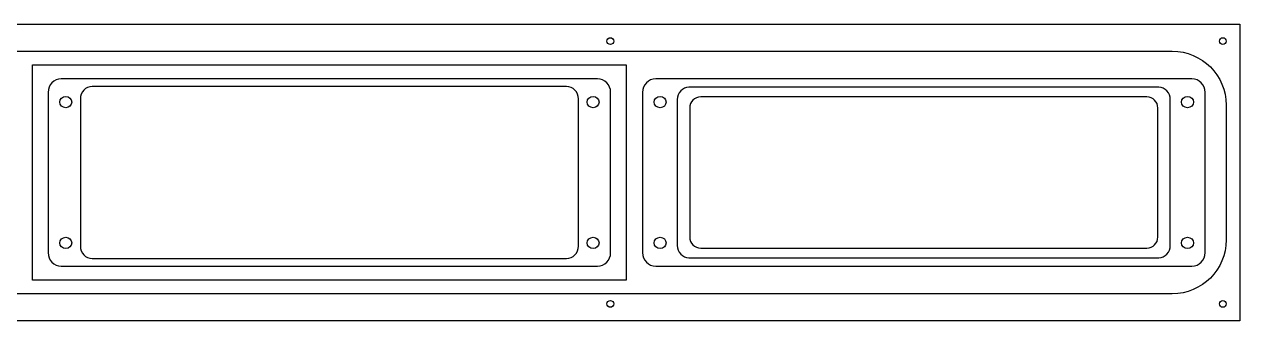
# Model space of a CAD drawing. Extents: x 0.5 to 46.5, y 0.5 to 6.
# Drawn here: x 23.99 to 46.51, y 0.51 to 6 of the extents above; entities that cross this region are included whole.
import ezdxf

# ---------------------------------------------------------------- set-up
doc = ezdxf.new("R2010")
doc.units = 0
doc.layers.add('Layer_1', color=7, linetype='CONTINUOUS')

msp = doc.modelspace()

# ---------------------------------------------------------------- linework, layer by layer
at = {"layer": 'Layer_1', "color": 7}
for p, q in [((0.505, 6.005), (46.505001, 6.005)), ((46.505001, 6.005), (46.505001, 0.505)), ((34.911246, 5.6925), (34.911246, 5.6925)), ((46.254998, 5.6925), (46.254998, 5.6925)), ((1.754999, 5.505), (45.255002, 5.505)), ((24.144862, 5.255), (35.144861, 5.255)), ((24.144862, 1.255), (24.144862, 5.255)), ((35.144861, 5.255), (35.144861, 1.255)), ((34.60946, 4.994375), (24.680287, 4.994375)), ((45.619214, 4.994375), (35.690041, 4.994375)), ((24.435107, 4.741359), (24.435107, 1.768615)), ((34.039135, 4.852062), (25.25061, 4.852062)), ((34.854616, 1.768615), (34.854616, 4.741359)), ((35.444861, 4.741359), (35.444861, 1.768615)), ((45.005381, 4.83625), (36.303871, 4.83625)), ((45.86437, 1.768615), (45.86437, 4.741359)), ((24.87203, 4.561762), (24.87203, 4.561762)), ((25.033596, 4.619748), (25.033596, 1.890228)), ((34.256127, 1.890228), (34.256127, 4.619748)), ((34.639265, 4.561762), (34.639265, 4.561762)), ((35.881784, 4.561762), (35.881784, 4.561762)), ((36.089007, 4.606236), (36.089007, 1.903741)), ((44.785623, 4.6575), (36.523628, 4.6575)), ((45.220225, 1.903741), (45.220225, 4.606236)), ((45.64902, 4.561762), (45.64902, 4.561762)), ((46.255002, 4.505), (46.255002, 2.005)), ((36.319616, 4.453487), (36.319616, 2.056492)), ((44.989615, 2.056492), (44.989615, 4.453487)), ((24.87203, 1.948237), (24.87203, 1.948237)), ((34.639265, 1.948237), (34.639265, 1.948237)), ((35.881784, 1.948237), (35.881784, 1.948237)), ((36.523628, 1.8525), (44.785623, 1.8525)), ((45.64902, 1.948237), (45.64902, 1.948237)), ((25.25061, 1.657937), (34.039135, 1.657937)), ((36.303871, 1.67375), (45.005381, 1.67375)), ((24.680287, 1.515624), (34.60946, 1.515624)), ((35.690041, 1.515624), (45.619214, 1.515624)), ((35.144861, 1.255), (24.144862, 1.255)), ((45.255002, 1.005), (1.754999, 1.005)), ((34.911246, 0.817501), (34.911246, 0.817501)), ((46.254998, 0.817501), (46.254998, 0.817501)), ((46.505001, 0.505), (0.505, 0.505))]:
    msp.add_line(p, q, dxfattribs=at)
for points in [[(34.786246, 5.6925), (34.786246, 5.709076), (34.79283, 5.724973), (34.804551, 5.736694)], [(34.804551, 5.648306), (34.79283, 5.660027), (34.786246, 5.675924), (34.786246, 5.6925)], [(34.804551, 5.736694), (34.816273, 5.748415), (34.83217, 5.755), (34.848746, 5.755)], [(34.848746, 5.63), (34.83217, 5.63), (34.816273, 5.636585), (34.804551, 5.648306)], [(34.848746, 5.755), (34.865322, 5.755), (34.881219, 5.748415), (34.89294, 5.736694)], [(34.89294, 5.648306), (34.881219, 5.636585), (34.865322, 5.63), (34.848746, 5.63)], [(34.89294, 5.736694), (34.904661, 5.724973), (34.911246, 5.709076), (34.911246, 5.6925)], [(34.911246, 5.6925), (34.911246, 5.675924), (34.904661, 5.660027), (34.89294, 5.648306)], [(46.129998, 5.6925), (46.129998, 5.709076), (46.136583, 5.724973), (46.148304, 5.736694)], [(46.148304, 5.648306), (46.136583, 5.660027), (46.129998, 5.675924), (46.129998, 5.6925)], [(46.148304, 5.736694), (46.160025, 5.748415), (46.175922, 5.755), (46.192498, 5.755)], [(46.192498, 5.63), (46.175922, 5.63), (46.160025, 5.636585), (46.148304, 5.648306)], [(46.192498, 5.755), (46.209074, 5.755), (46.224971, 5.748415), (46.236692, 5.736694)], [(46.236692, 5.648306), (46.224971, 5.636585), (46.209074, 5.63), (46.192498, 5.63)], [(46.236692, 5.736694), (46.248413, 5.724973), (46.254998, 5.709076), (46.254998, 5.6925)], [(46.254998, 5.6925), (46.254998, 5.675924), (46.248413, 5.660027), (46.236692, 5.648306)], [(45.255002, 5.505), (45.809002, 5.505), (46.255002, 5.059), (46.255002, 4.505)], [(24.680287, 4.994375), (24.544466, 4.994375), (24.435107, 4.881522), (24.435107, 4.741359)], [(34.854616, 4.741359), (34.854616, 4.881522), (34.745282, 4.994375), (34.60946, 4.994375)], [(35.690041, 4.994375), (35.55422, 4.994375), (35.444861, 4.881522), (35.444861, 4.741359)], [(45.86437, 4.741359), (45.86437, 4.881522), (45.755035, 4.994375), (45.619214, 4.994375)], [(25.25061, 4.852062), (25.130392, 4.852062), (25.033596, 4.748443), (25.033596, 4.619748)], [(34.256127, 4.619748), (34.256127, 4.748443), (34.159353, 4.852062), (34.039135, 4.852062)], [(36.303871, 4.83625), (36.184844, 4.83625), (36.089007, 4.733656), (36.089007, 4.606236)], [(45.220225, 4.606236), (45.220225, 4.733656), (45.124409, 4.83625), (45.005381, 4.83625)], [(24.650458, 4.561762), (24.650458, 4.619752), (24.700058, 4.666762), (24.761244, 4.666762)], [(24.761244, 4.456762), (24.700058, 4.456762), (24.650458, 4.503773), (24.650458, 4.561762)], [(24.761244, 4.666762), (24.822429, 4.666762), (24.87203, 4.619752), (24.87203, 4.561762)], [(24.87203, 4.561762), (24.87203, 4.503773), (24.822429, 4.456762), (24.761244, 4.456762)], [(34.417693, 4.561762), (34.417693, 4.619752), (34.467294, 4.666762), (34.528479, 4.666762)], [(34.528479, 4.456762), (34.467294, 4.456762), (34.417693, 4.503773), (34.417693, 4.561762)], [(34.528479, 4.666762), (34.589665, 4.666762), (34.639265, 4.619752), (34.639265, 4.561762)], [(34.639265, 4.561762), (34.639265, 4.503773), (34.589665, 4.456762), (34.528479, 4.456762)], [(35.660212, 4.561762), (35.660212, 4.619752), (35.709813, 4.666762), (35.770998, 4.666762)], [(35.770998, 4.456762), (35.709813, 4.456762), (35.660212, 4.503772), (35.660212, 4.561762)], [(35.770998, 4.666762), (35.832183, 4.666762), (35.881784, 4.619752), (35.881784, 4.561762)], [(35.881784, 4.561762), (35.881784, 4.503772), (35.832183, 4.456762), (35.770998, 4.456762)], [(36.523628, 4.6575), (36.410613, 4.6575), (36.319616, 4.566504), (36.319616, 4.453487)], [(44.989615, 4.453487), (44.989615, 4.566504), (44.898639, 4.6575), (44.785623, 4.6575)], [(45.427448, 4.561762), (45.427448, 4.619752), (45.477048, 4.666762), (45.538234, 4.666762)], [(45.538234, 4.456762), (45.477048, 4.456762), (45.427448, 4.503772), (45.427448, 4.561762)], [(45.538234, 4.666762), (45.599419, 4.666762), (45.64902, 4.619752), (45.64902, 4.561762)], [(45.64902, 4.561762), (45.64902, 4.503772), (45.599419, 4.456762), (45.538234, 4.456762)], [(24.650458, 1.948237), (24.650458, 2.006227), (24.700058, 2.053237), (24.761244, 2.053237)], [(24.761244, 2.053237), (24.822429, 2.053237), (24.87203, 2.006227), (24.87203, 1.948237)], [(34.417693, 1.948237), (34.417693, 2.006227), (34.467294, 2.053237), (34.528479, 2.053237)], [(34.528479, 2.053237), (34.589665, 2.053237), (34.639265, 2.006227), (34.639265, 1.948237)], [(35.660212, 1.948237), (35.660212, 2.006227), (35.709813, 2.053237), (35.770998, 2.053237)], [(35.770998, 2.053237), (35.832183, 2.053237), (35.881784, 2.006227), (35.881784, 1.948237)], [(36.319616, 2.056492), (36.319616, 1.943476), (36.410613, 1.8525), (36.523628, 1.8525)], [(44.785623, 1.8525), (44.898639, 1.8525), (44.989615, 1.943476), (44.989615, 2.056492)], [(45.427448, 1.948237), (45.427448, 2.006227), (45.477048, 2.053237), (45.538234, 2.053237)], [(45.538234, 2.053237), (45.599419, 2.053237), (45.64902, 2.006227), (45.64902, 1.948237)], [(24.761244, 1.843237), (24.700058, 1.843237), (24.650458, 1.890247), (24.650458, 1.948237)], [(24.87203, 1.948237), (24.87203, 1.890247), (24.822429, 1.843237), (24.761244, 1.843237)], [(25.033596, 1.890228), (25.033596, 1.761534), (25.130392, 1.657937), (25.25061, 1.657937)], [(34.039135, 1.657937), (34.159353, 1.657937), (34.256127, 1.761534), (34.256127, 1.890228)], [(34.528479, 1.843237), (34.467294, 1.843237), (34.417693, 1.890247), (34.417693, 1.948237)], [(34.639265, 1.948237), (34.639265, 1.890247), (34.589665, 1.843237), (34.528479, 1.843237)], [(35.770998, 1.843237), (35.709813, 1.843237), (35.660212, 1.890247), (35.660212, 1.948237)], [(35.881784, 1.948237), (35.881784, 1.890247), (35.832183, 1.843237), (35.770998, 1.843237)], [(36.089007, 1.903741), (36.089007, 1.776321), (36.184844, 1.67375), (36.303871, 1.67375)], [(45.005381, 1.67375), (45.124409, 1.67375), (45.220225, 1.776321), (45.220225, 1.903741)], [(46.255002, 2.005), (46.255002, 1.451), (45.809002, 1.005), (45.255002, 1.005)], [(45.538234, 1.843237), (45.477048, 1.843237), (45.427448, 1.890247), (45.427448, 1.948237)], [(45.64902, 1.948237), (45.64902, 1.890247), (45.599419, 1.843237), (45.538234, 1.843237)], [(24.435107, 1.768615), (24.435107, 1.628453), (24.544466, 1.515624), (24.680287, 1.515624)], [(34.60946, 1.515624), (34.745282, 1.515624), (34.854616, 1.628453), (34.854616, 1.768615)], [(35.444861, 1.768615), (35.444861, 1.628453), (35.55422, 1.515624), (35.690041, 1.515624)], [(45.619214, 1.515624), (45.755035, 1.515624), (45.86437, 1.628453), (45.86437, 1.768615)], [(34.786246, 0.817501), (34.786246, 0.834077), (34.79283, 0.849974), (34.804551, 0.861695)], [(34.804551, 0.773307), (34.79283, 0.785028), (34.786246, 0.800925), (34.786246, 0.817501)], [(34.804551, 0.861695), (34.816273, 0.873416), (34.83217, 0.880001), (34.848746, 0.880001)], [(34.848746, 0.755001), (34.83217, 0.755001), (34.816273, 0.761586), (34.804551, 0.773307)], [(34.848746, 0.880001), (34.865322, 0.880001), (34.881219, 0.873416), (34.89294, 0.861695)], [(34.89294, 0.773307), (34.881219, 0.761586), (34.865322, 0.755001), (34.848746, 0.755001)], [(34.89294, 0.861695), (34.904661, 0.849974), (34.911246, 0.834077), (34.911246, 0.817501)], [(34.911246, 0.817501), (34.911246, 0.800925), (34.904661, 0.785028), (34.89294, 0.773307)], [(46.129998, 0.817501), (46.129998, 0.834077), (46.136583, 0.849974), (46.148304, 0.861695)], [(46.148304, 0.773307), (46.136583, 0.785028), (46.129998, 0.800925), (46.129998, 0.817501)], [(46.148304, 0.861695), (46.160025, 0.873416), (46.175922, 0.880001), (46.192498, 0.880001)], [(46.192498, 0.755001), (46.175922, 0.755001), (46.160025, 0.761586), (46.148304, 0.773307)], [(46.192498, 0.880001), (46.209074, 0.880001), (46.224971, 0.873416), (46.236692, 0.861695)], [(46.236692, 0.773307), (46.224971, 0.761586), (46.209074, 0.755001), (46.192498, 0.755001)], [(46.236692, 0.861695), (46.248413, 0.849974), (46.254998, 0.834077), (46.254998, 0.817501)], [(46.254998, 0.817501), (46.254998, 0.800925), (46.248413, 0.785028), (46.236692, 0.773307)]]:
    msp.add_open_spline(points, degree=3, dxfattribs=at)

doc.saveas('drawing.dxf')
